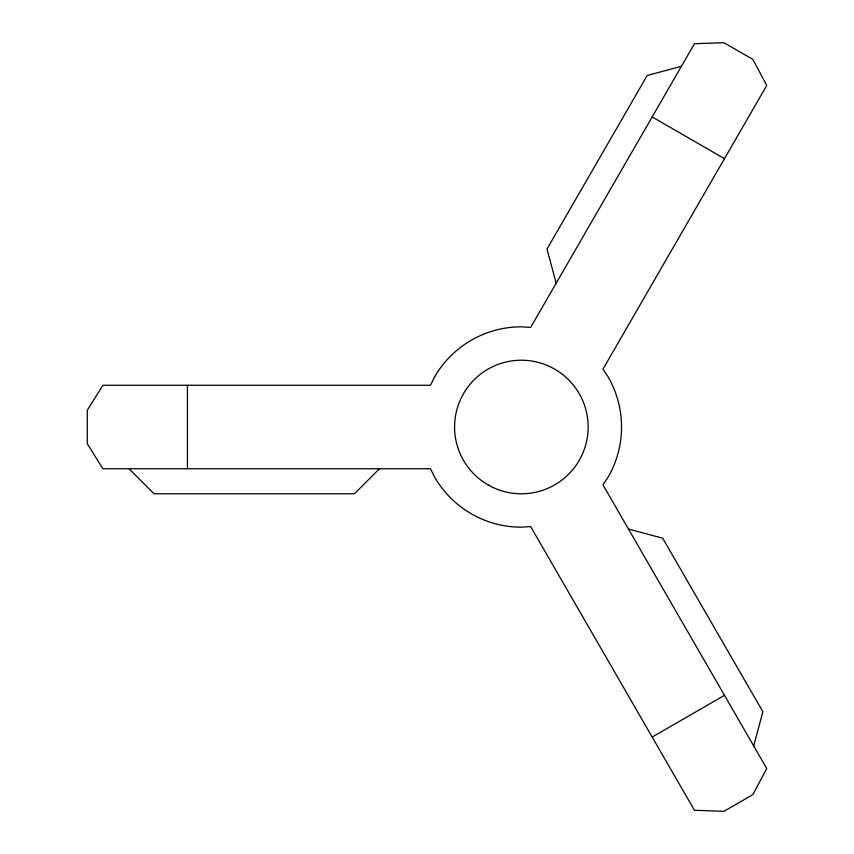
<?xml version="1.0" encoding="UTF-8"?>
<svg xmlns="http://www.w3.org/2000/svg" width="854" height="854" viewBox="0 0 854 854"><rect width="100%" height="100%" fill="white"/><g stroke="black" fill="none" stroke-linecap="round" stroke-linejoin="round"><path stroke-width="1.28" d="M753.698 745.937L762.868 711.724L662.683 538.201L628.469 529.032M379.443 468.739L354.399 493.783L154.04 493.783L128.997 468.739M652.178 737.066L724.48 695.327M681.396 66.324L647.193 75.494L547.008 249.005L556.178 283.218M652.178 116.934L724.48 158.673M187.432 385.261L187.432 468.739M434.611 376.913L430.491 385.261L102.896 385.261L87.257 410.304L87.257 443.696L102.896 468.739L430.491 468.739L434.611 477.087A100.185 100.185 0 0 0 521.367 527.185L530.654 526.566L694.451 810.275L723.957 811.3L752.876 794.604L766.743 768.536L602.956 484.826L608.123 477.087A100.185 100.185 0 0 0 608.123 376.913L602.956 369.174L766.743 85.464L752.876 59.396L723.957 42.7L694.451 43.725L530.654 327.434L521.367 326.815A100.185 100.185 0 0 0 434.611 376.913M487.976 484.837A66.783 66.783 0 0 0 588.15 427A66.783 66.783 0 0 0 487.976 369.163A66.783 66.783 0 0 0 487.976 484.837"/></g></svg>
